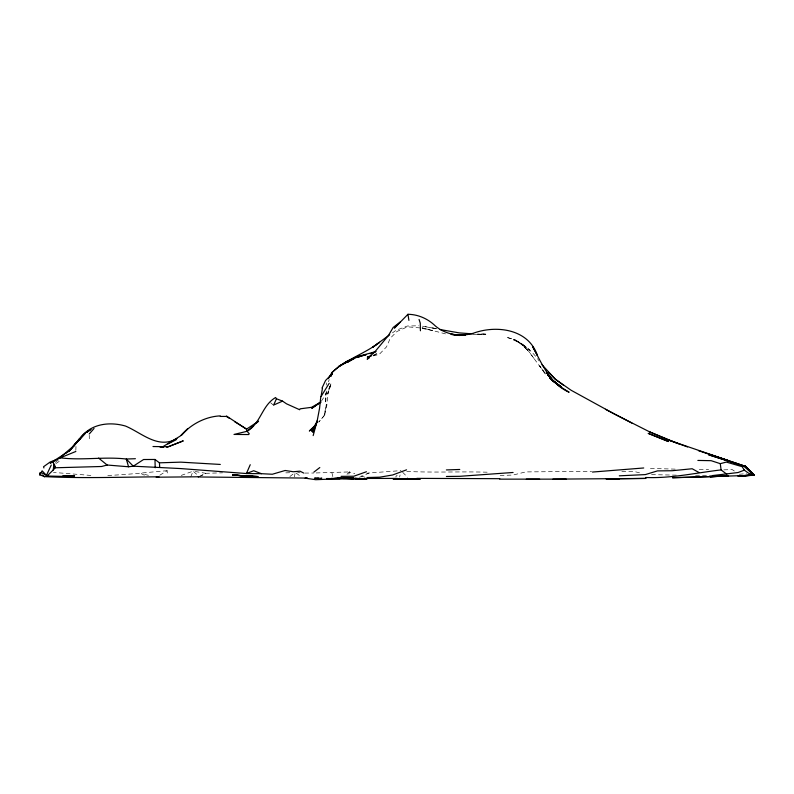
<?xml version="1.0" encoding="UTF-8"?>
<svg xmlns="http://www.w3.org/2000/svg" width="794" height="794" viewBox="0 0 794 794"><rect width="100%" height="100%" fill="white"/><g stroke="black" fill="none" stroke-linecap="round" stroke-linejoin="round"><path stroke-width="0.6" stroke-dasharray="3.97 2.98" d="M75.837 450.387L75.986 446.297M326.215 385.169L326.433 382.907M324.776 414.974L326.294 404.543L324.081 415.808L318.751 422.071L324.776 414.974L324.081 415.808L326.82 405.466L327.843 393.834L331.009 383.472L327.753 393.874L331.167 383.879L326.642 393.06L321.501 400.95M348.913 474.266L349.291 471.934L354.839 473.69M326.284 391.035L325.699 403.332L325.471 393.09M294.346 476.906L295.031 473.532M399.63 477.105L400.077 474.941M190.739 476.956L193.061 471.179L197.726 475.169M328.309 381.795L329.321 379.651M395.66 476.966L397.179 475.149M346.978 474.385L349.291 471.934L352.03 474.147M289.84 476.549L295.259 472.41M55.183 462.366L58.161 460.242M392.415 332.865L396.067 330.304L407.342 326.026L418.885 325.778M359.424 477.273L369.15 472.986L400.97 470.624M55.898 463.557L60.781 460.351M159.802 475.209L167.157 470.713L167.415 475.735M199.592 476.767L205.755 473.303L222.598 472.817M373.111 355.911L378.073 353.201L373.766 354.749M199.324 476.44L205.755 473.303L194.212 471.368M181.211 475.417L191.989 471.567M373.23 355.781L379.155 354.491L386.539 346.839L390.301 338.204L396.99 331.485L407.491 326.8L419.897 327.922M366.729 473.274L369.15 472.986M739.363 474.256L746.598 473.641M316.111 472.946L349.291 471.934M473.026 334.681L486.156 333.907L477.72 334.185M289.75 472.718L283.081 472.966M167.157 470.713C147.307 472.301 127.645 474.743 107.656 475.417M500.121 475.517L513.063 475.03L525.727 471.914L591.639 471.338M723.84 469.869L732.147 469.572L735.244 471.586M477.631 334.324L485.908 334.274L477.442 334.095M304.717 473.075L313.729 473.026M487.159 472.202C460.044 471.388 432.819 472.787 405.784 471.378M676.359 475.159L648.857 474.574M695.564 475.229L712.218 475.368M314.861 478.018L322.136 478.057M621.841 471.299L633.672 471.388L641.83 473.363M321.123 478.266L314.106 478.206L321.54 478.286M699.236 469.542L708.645 469.681M675.218 469.135L648.053 468.371M90.883 475.437L53.456 472.42M297.641 472.599L300.023 472.787M432.899 327.952L436.472 328.746L422.378 326.155L436.511 328.746M422.2 328.408L432.551 330.602L422.1 327.813L445.573 333.897M148.468 475.298L141.441 473.73L144.369 475.229M361.359 475.963L368.029 478.345M296.192 473.105L300.847 476.608M270.625 402.727L274.793 406.379M402.647 472.291L407.669 477.303M533.995 358.451L528.635 351.216L522.472 345.003L528.685 351.295L522.263 345.062L514.552 339.564L506.145 337.232L514.552 339.564L522.462 344.755L514.333 339.445L522.631 344.536L513.966 339.465C524.1 344.229 532.705 351.732 539.106 360.893M544.912 373.339L528.635 351.216M545.518 374.014L539.662 365.845L545.607 374.192M331.902 472.748L332.944 477.055M89.236 435.281L89.305 438.764M321.898 478.048L314.642 477.928L321.898 478.038M522.69 344.348L513.182 339.743L522.71 344.378L530.045 350.333L522.71 344.378"/><path stroke-width="1.19" d="M320.806 396.623L319.575 408.205L317.173 420.88L312.896 432.383L317.431 420.919L311.556 431.192L315.069 426.517M159.048 476.817C121.611 477.085 80.254 478.474 44.99 476.628L39.75 474.881L42.112 470.822L47.064 476.023L53.218 470.008L53.962 463.885M322.463 388.197L321.024 396.583L329.182 383.303M313.173 435.598L317.173 420.88M250.239 464.718L246.408 473.532L180.655 468.569L133.273 466.187L128.568 466.773L107.15 465.026L101.602 466.495L55.252 467.775L53.218 470.008M226.469 416.006L246.497 429.177L247.053 431.301L249.227 433.693L248.711 434.546L234.002 434.437L247.053 431.301C260.859 423.371 261.871 405.377 275.607 397.516L276.451 398.767L273.642 405.049L282.565 401.129L286.515 403.818L299.666 409.734L300.023 408.841L311.536 407.332L320.855 402.062L311.754 408.374L320.865 401.933M51.263 465.046L46.449 475.338L41.248 472.569M322.027 387.998L325.56 380.495L332.358 373.557L330.314 376.485M330.85 376.445L332.378 373.24L330.324 376.267M328.309 378.718L331.862 372.614L338.978 366.322L346.72 361.389L355.98 357.3L366.113 354.67L361.607 355.98M69.406 450.764L79.579 438.834L69.396 450.942M85.732 432.799L73.286 446.307L84.988 433.603M89.226 434.01L94.049 428.462M79.797 439.201C89.583 423.778 109.215 421.306 125.561 426.07C141.997 433.038 158.165 449.513 176.943 438.546M73.286 446.307L79.509 439.499L69.267 450.684C76.016 444.66 79.995 435.529 88.055 431.102M315.317 425.256L309.352 431.023L315.476 425.445M73.614 445.93L59.768 457.84M560.733 386.986L552.743 380.455L546.371 372.485L552.743 380.455L560.733 386.986L569.119 392.246C549.944 383.869 542.153 364.009 532.794 346.909L537.349 355.365C528.506 328.984 496.429 324.776 473.303 333.242C460.322 337.023 446.079 334.85 435.539 326.136C428.115 318.89 418.398 314.424 407.957 314.295L394.429 328.091L400.375 321.898L393.189 327.446L388.375 335.554L375.473 351.097L367.146 359.166L369.141 358.074M389.665 334.78L372.565 347.325L379.592 342.303C364.605 353.836 345.698 359.394 331.952 372.545L331.862 372.614M247.053 431.301L253.246 425.862M255.906 423.539L258.556 421.207L246.497 429.177M313.838 472.162L319.803 467.547M754.3 475.328L744.911 466.247L709.151 454.535M66.239 453.056L69.167 451.022M163.534 446.297L180.228 436.075L187.602 428.859L181.171 435.509C190.818 424.284 205.388 416.572 220.246 415.877M339.028 366.312L354.968 358.064L347.534 362.203L355.643 357.082L376.048 351.534L370.282 353.826M338.978 366.322L346.899 361.717M65.872 453.116L50.24 463.15L53.307 461.681M75.847 451.468L60.245 457.82L52.87 461.89L55.252 467.775L54.568 464.708M86.635 432.244L88.551 431.202M167.881 443.965L176.318 439.638M687.535 446.933L669.392 440.372L744.891 466.157L754.012 475.209L737.715 475.755L754.231 475.308L744.891 466.267L754.072 475.269L748.573 473.214L744.335 470.137L738.073 472.529L712.208 475.606M55.848 459.875L50.201 461.969L43.541 466.753L43.928 467.944M406.548 469.83L392.663 474.971L379.79 477.174L366.967 477.541M371.612 355.523L367.304 357.072L370.858 356.298M166.76 447.31L183.275 440.859L168.397 446.724L152.984 446.526M40.951 472.549L39.7 472.996L39.75 474.881M366.421 471.755L353.767 476.231L341.053 476.36M355.97 357.608L359.354 356.625M718.679 476.34L710.124 476.618L754.072 475.269L744.822 466.316L754.092 475.308L738.728 475.814L753.883 475.209L744.941 466.177L753.883 475.209M697.866 460.431L711.126 460.679L720.287 463.666L726.341 462.078L742.132 466.664L744.335 470.137M356.049 357.498L359.642 356.724M726.867 474.276L721.081 469.909C695.921 472.817 671.178 478.564 645.671 477.482M592.463 472.053L643.726 467.974M397.298 478.415L366.917 478.454M744.891 466.157L754.012 475.209L751.422 473.224M513.083 472.48L459.756 476.311L446.397 476.469M460.609 335.425L465.165 335.078M60.245 457.82C82.209 460.629 104.322 456.451 126.276 459.021L133.273 466.187L143.585 459.518L154.989 459.468L159.435 462.823L180.754 462.148L220.295 464.44M465.155 334.939L459.448 335.276L451.349 334.473M464.391 335.068L459.448 335.276L451.26 334.214M446.377 469.939L459.756 469.472M738.083 475.785L754.072 475.269L744.792 466.326L708.645 454.793L744.772 466.346L754.072 475.318L744.732 466.366L736.941 463.775M135.397 458.714L126.276 459.021L128.568 466.773M738.539 475.795L753.953 475.318M719.265 476.35L672.568 477.7M727.969 476.092L672.587 477.76M710.084 476.638L728.545 476.112M619.3 475.824L645.353 474.594L657.462 470.892L672.022 470.743L692.189 468.748L698.958 472.499M198.49 476.787L156.19 477.204M619.429 478.881L606.14 478.971L646.018 478.415L552.922 479.149M499.793 478.683L416.781 478.375M198.252 476.966L307.268 478.087M69.852 475.874L74.497 475.844L62.299 476.311L74.567 475.596L62.537 476.37L47.064 476.023M499.684 479.149L566.231 479.139M526.303 479.159L539.612 479.149M220.266 416.433L226.359 416.433L228.99 418.11M337.787 478.107L353.499 478.107L315.774 479.705L305.114 478.157L307.566 478.385M419.847 479.119L393.238 479.02M326.711 478.574L366.61 478.713L340.646 478.385M419.917 479.139L393.536 479.05M393.238 478.822L419.867 478.921M343.653 478.385L366.63 478.623L336.408 478.375M393.238 478.762L419.847 478.971M366.62 478.633L344.874 478.395M326.701 478.544L340.001 478.663M334.115 478.385L340.07 478.435L337.609 478.385M261.424 473.69L246.408 473.532L253.723 470.733L261.424 473.69L272.312 474.246L285.145 470.485L293.274 471.745L300.003 471.179L303.715 473.065M331.356 478.385L353.896 478.643L343.127 478.474M335.227 478.375L340.07 478.435M355.097 478.643L367.304 478.802M252.502 476.321L257.435 476.529M257.752 476.569L243.252 475.894L258.09 476.589M252.939 476.34L232.841 475.06L252.839 476.469L243.738 475.824M472.728 333.887L459.319 332.904L440.065 329.54M160.051 447.111L163.584 447.409M355.206 478.385L357.489 478.584M451.27 334.304L459.468 335.515M744.534 466.326L754.072 475.318M669.461 440.342L649.621 431.906L678.453 443.737M726.917 460.351L736.951 463.607M718.153 457.374L727.155 460.312L698.422 450.664M718.203 457.324L727.155 460.312M276.451 398.767L282.565 401.129M649.81 431.966L614.516 414.081L571.085 390.241L555.284 379.204L542.014 364.724M631.895 423.113L605.465 409.287M234.607 421.644L246.597 429.078M563.313 385.12L555.274 379.175L548.297 372.217M560.792 387.055L552.624 380.654L547.532 374.57M42.132 474.931L44.553 476.876M98.605 458.078L107.15 465.026M550.619 378.748L553.12 381.031L549.736 377.914M549.656 377.914L561.328 386.976L552.892 380.931L561.189 387.015L552.912 380.703L547.572 374.579M744.941 466.177L753.824 475.229M419.063 319.486L420.274 323.138L420.413 330.77M407.957 314.295L408.91 320.379M720.287 463.666L721.081 469.909M159.435 462.823L159.713 467.428M154.989 459.468L155.187 467.745M90.863 429.494L86.764 432.135L90.853 429.485M252.869 476.559L232.781 474.971L252.869 476.559M718.123 457.394L709.032 454.436L718.104 457.413M668.399 441.514L648.321 433.415L668.399 441.514"/></g></svg>
